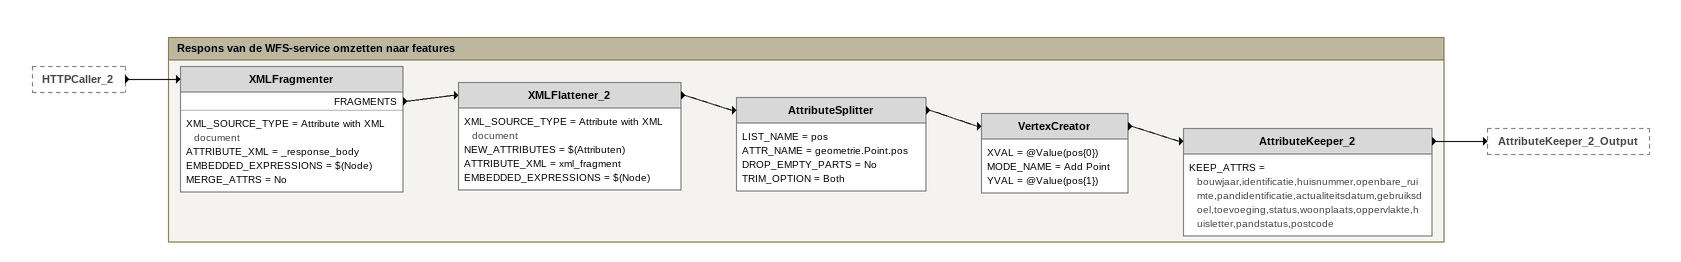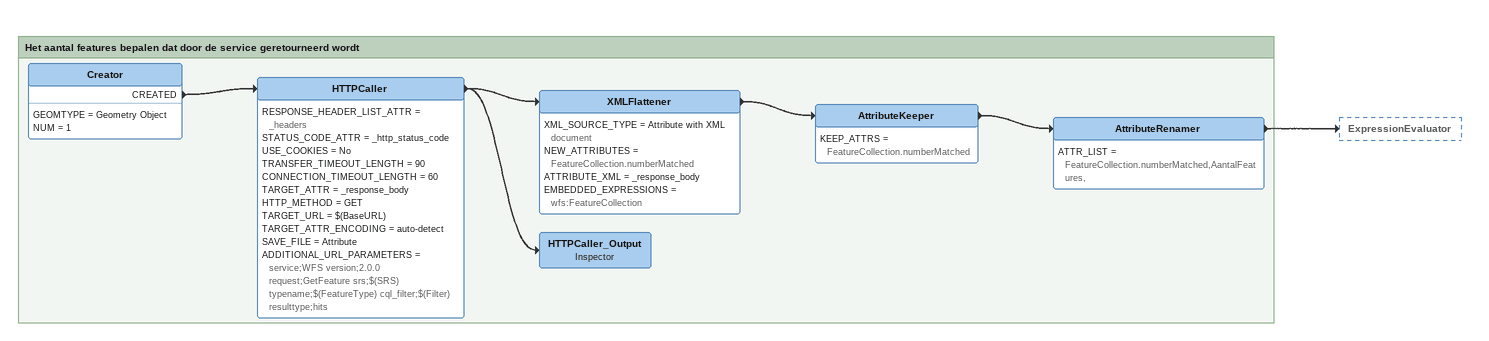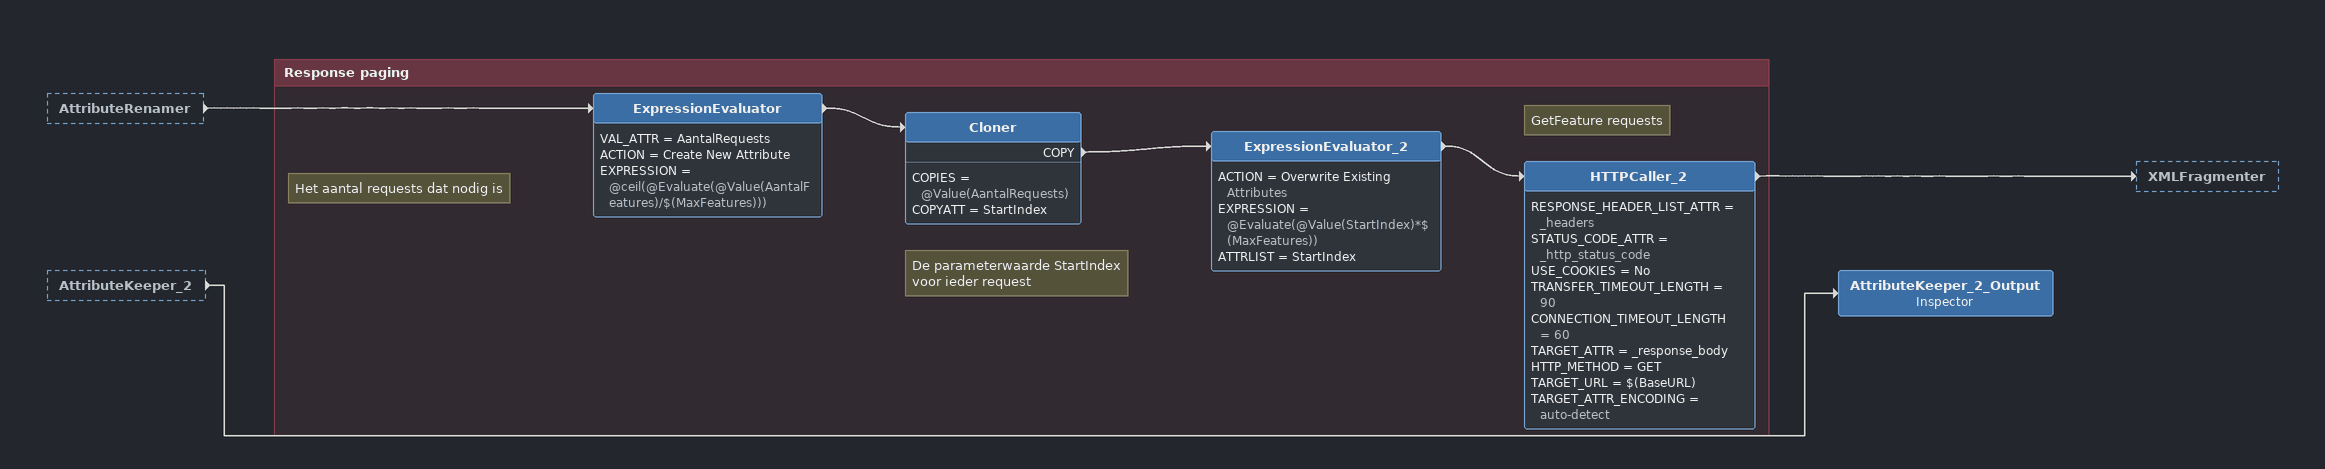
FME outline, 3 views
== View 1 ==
HTTPCaller_2 [outside]
    -> XMLFragmenter

Bookmark: Respons van de WFS-service omzetten naar features
XMLFragmenter
    XML_SOURCE_TYPE = Attribute with XML document
    ATTRIBUTE_XML = _response_body
    EMBEDDED_EXPRESSIONS = $(Node)
    MERGE_ATTRS = No
    FRAGMENTS -> XMLFlattener_2
XMLFlattener_2
    XML_SOURCE_TYPE = Attribute with XML document
    NEW_ATTRIBUTES = $(Attributen)
    ATTRIBUTE_XML = xml_fragment
    EMBEDDED_EXPRESSIONS = $(Node)
    -> AttributeSplitter
AttributeSplitter
    LIST_NAME = pos
    ATTR_NAME = geometrie.Point.pos
    DROP_EMPTY_PARTS = No
    TRIM_OPTION = Both
    -> VertexCreator
VertexCreator
    XVAL = @Value(pos{0})
    MODE_NAME = Add Point
    YVAL = @Value(pos{1})
    -> AttributeKeeper_2
AttributeKeeper_2
    KEEP_ATTRS = bouwjaar,identificatie,huisnummer,openbare_ruimte,pandidentificatie,actualiteitsdatum,gebruiksdoel,toevoeging,status,woonplaats,oppervlakte,huisletter,pandstatus,postcode
    -> AttributeKeeper_2_Output

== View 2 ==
Bookmark: Het aantal features bepalen dat door de service geretourneerd wordt
Creator
    GEOMTYPE = Geometry Object
    NUM = 1
    CREATED -> HTTPCaller
HTTPCaller
    RESPONSE_HEADER_LIST_ATTR = _headers
    STATUS_CODE_ATTR = _http_status_code
    USE_COOKIES = No
    TRANSFER_TIMEOUT_LENGTH = 90
    CONNECTION_TIMEOUT_LENGTH = 60
    TARGET_ATTR = _response_body
    HTTP_METHOD = GET
    TARGET_URL = $(BaseURL)
    TARGET_ATTR_ENCODING = auto-detect
    SAVE_FILE = Attribute
    ADDITIONAL_URL_PARAMETERS = service;WFS version;2.0.0 request;GetFeature srs;$(SRS) typename;$(FeatureType) cql_filter;$(Filter) resulttype;hits
    -> XMLFlattener
    -> HTTPCaller_Output
XMLFlattener
    XML_SOURCE_TYPE = Attribute with XML document
    NEW_ATTRIBUTES = FeatureCollection.numberMatched
    ATTRIBUTE_XML = _response_body
    EMBEDDED_EXPRESSIONS = wfs:FeatureCollection
    -> AttributeKeeper
AttributeKeeper
    KEEP_ATTRS = FeatureCollection.numberMatched
    -> AttributeRenamer
AttributeRenamer
    ATTR_LIST = FeatureCollection.numberMatched,AantalFeatures,
    -> ExpressionEvaluator
HTTPCaller_Output: Inspector

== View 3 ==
AttributeRenamer [outside]
    -> ExpressionEvaluator
AttributeKeeper_2 [outside]
    -> AttributeKeeper_2_Output
AttributeKeeper_2_Output: Inspector

Bookmark: Response paging
Note: Het aantal requests dat nodig is
ExpressionEvaluator
    VAL_ATTR = AantalRequests
    ACTION = Create New Attribute
    EXPRESSION = @ceil(@Evaluate(@Value(AantalFeatures)/$(MaxFeatures)))
    -> Cloner
Cloner
    COPIES = @Value(AantalRequests)
    COPYATT = StartIndex
    COPY -> ExpressionEvaluator_2
Note: De parameterwaarde StartIndex voor ieder request
ExpressionEvaluator_2
    ACTION = Overwrite Existing Attributes
    EXPRESSION = @Evaluate(@Value(StartIndex)*$(MaxFeatures))
    ATTRLIST = StartIndex
    -> HTTPCaller_2
Note: GetFeature requests
HTTPCaller_2
    RESPONSE_HEADER_LIST_ATTR = _headers
    STATUS_CODE_ATTR = _http_status_code
    USE_COOKIES = No
    TRANSFER_TIMEOUT_LENGTH = 90
    CONNECTION_TIMEOUT_LENGTH = 60
    TARGET_ATTR = _response_body
    HTTP_METHOD = GET
    TARGET_URL = $(BaseURL)
    TARGET_ATTR_ENCODING = auto-detect
    -> XMLFragmenter
